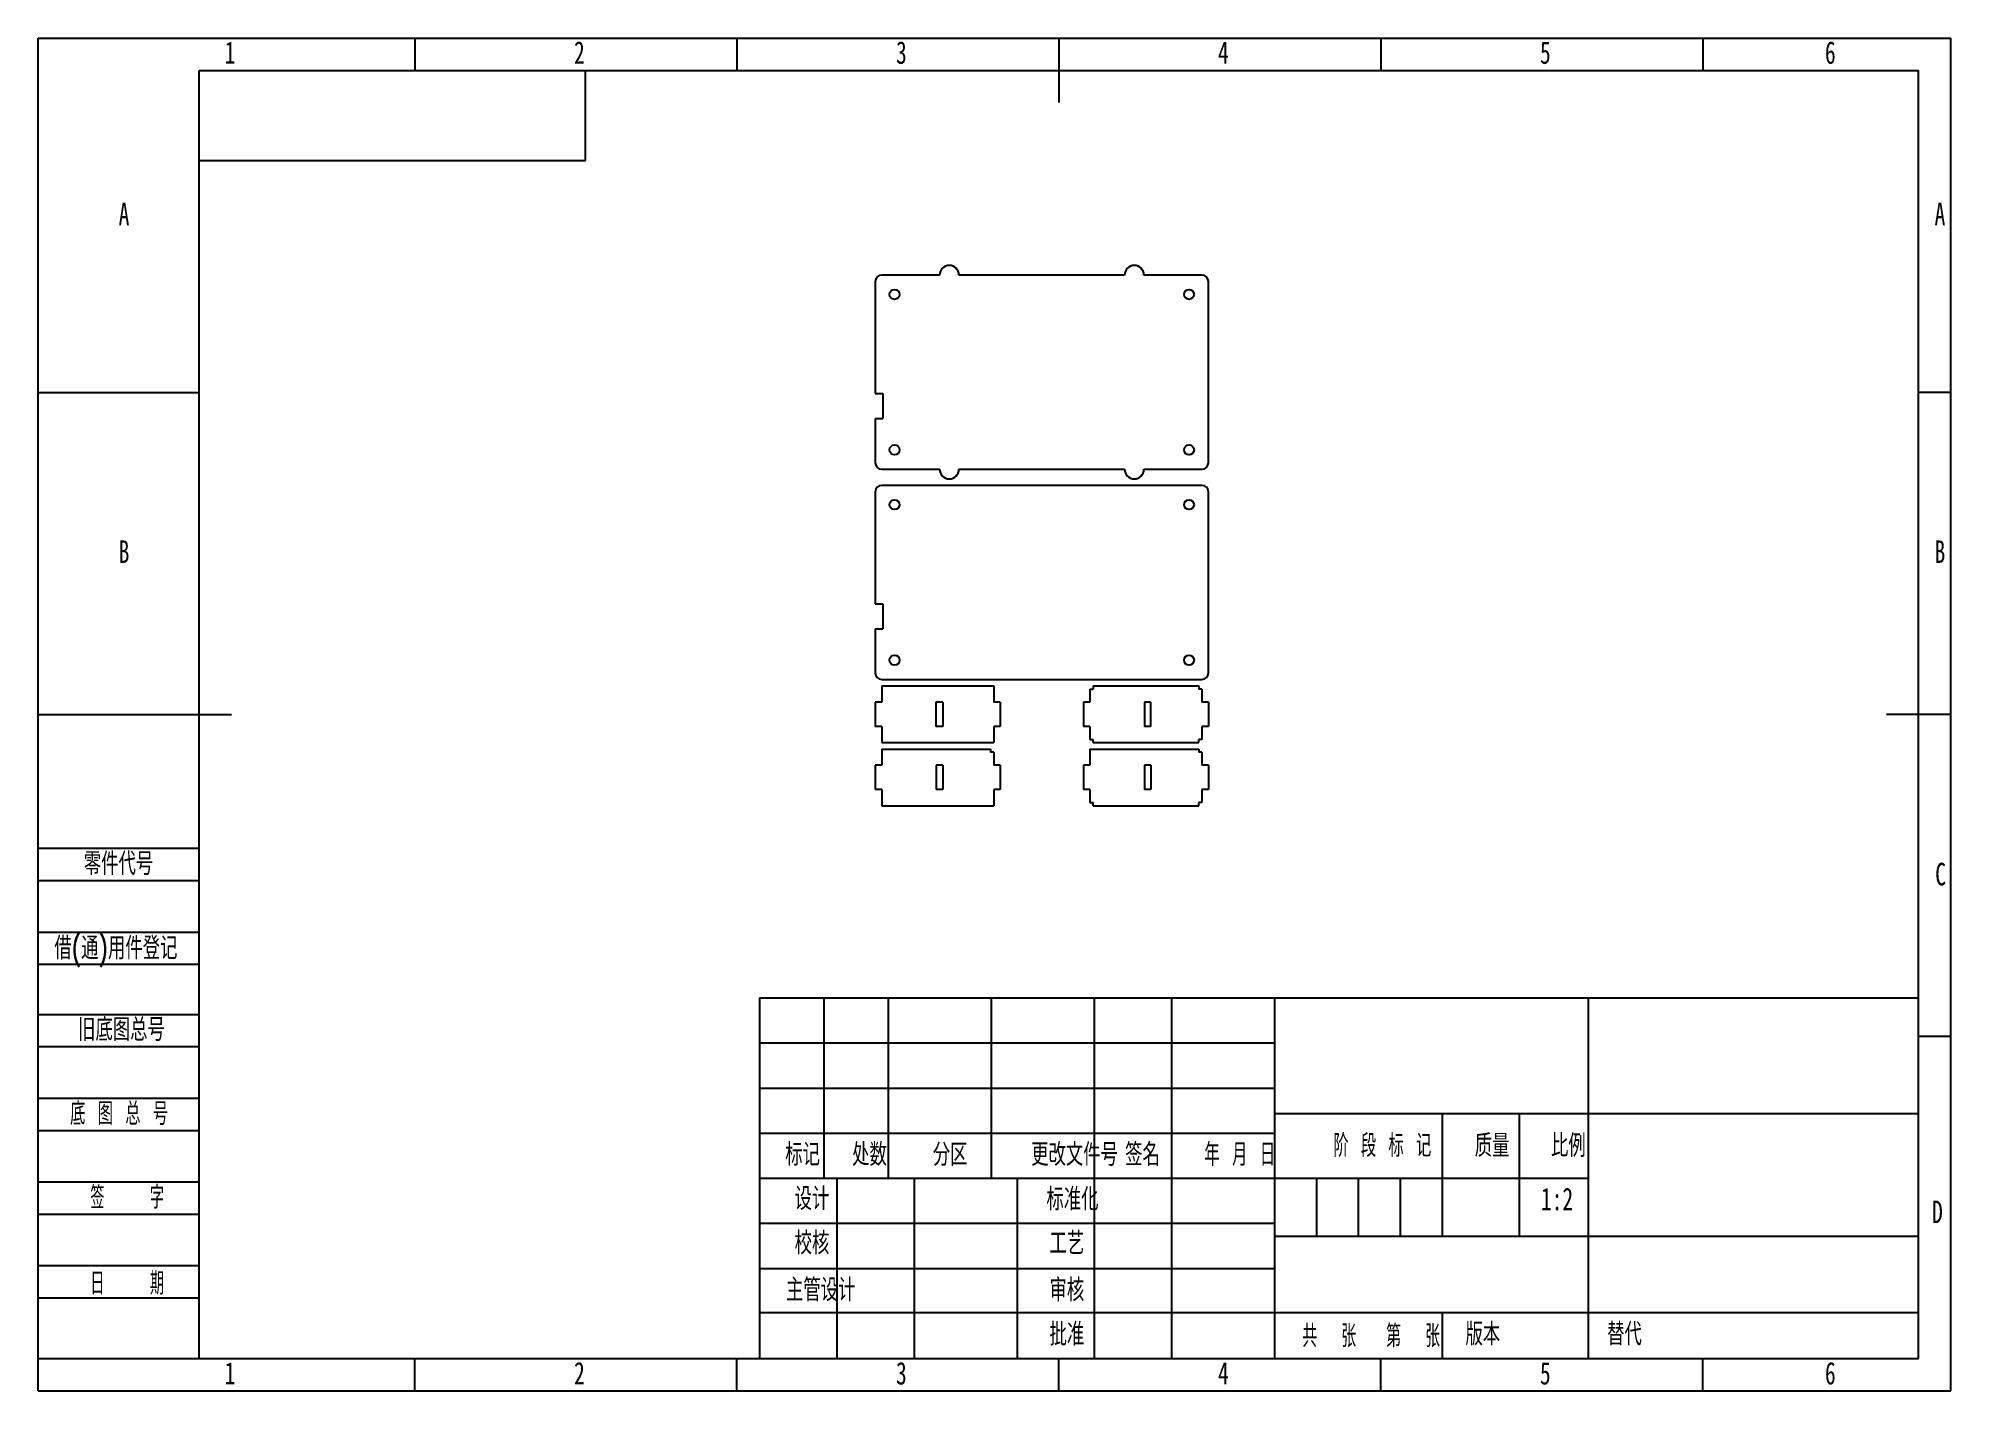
# Model space of a CAD drawing. Header units: millimetres. Extents: x 0 to 297, y 0 to 210.
import ezdxf

# ---------------------------------------------------------------- set-up
doc = ezdxf.new("R2010")
doc.units = ezdxf.units.MM
doc.layers.add('图框', color=7, linetype='Continuous')
doc.layers.add('粗实线层', color=7, linetype='Continuous', lineweight=25)
doc.styles.add('SLDTEXTSTYLE0', font='TXT', dxfattribs={"width": 0.7, "bigfont": 'bigfont'})
doc.styles.add('SLDTEXTSTYLE1', font='TXT', dxfattribs={"width": 0.6, "bigfont": 'bigfont'})
doc.styles.add('SLDTEXTSTYLE2', font='TXT', dxfattribs={"width": 0.614286, "bigfont": 'bigfont'})
doc.styles.add('SLDTEXTSTYLE3', font='TXT', dxfattribs={"width": 0.62, "bigfont": 'bigfont'})
doc.styles.add('SLDTEXTSTYLE4', font='TXT', dxfattribs={"width": 0.566667, "bigfont": 'bigfont'})
doc.styles.add('SLDTEXTSTYLE5', font='TXT', dxfattribs={"width": 0.7})

msp = doc.modelspace()

# ---------------------------------------------------------------- linework, layer by layer
at = {"color": 7, "linetype": 'Continuous', "lineweight": 25}
for p, q in [((139.98, 173.23), (130.98, 173.23)), ((168.71, 173.23), (142.98, 173.23)), ((180.71, 173.23), (171.71, 173.23)), ((129.98, 172.23), (129.98, 154.83)), ((181.71, 144.08), (181.71, 172.23)), ((129.98, 154.83), (131.18, 154.83)), ((131.18, 154.83), (131.18, 150.96)), ((129.98, 150.96), (129.98, 144.08)), ((129.98, 150.96), (131.18, 150.96)), ((130.98, 143.08), (139.98, 143.08)), ((142.98, 143.08), (168.71, 143.08)), ((171.71, 143.08), (180.71, 143.08)), ((180.71, 140.58), (130.98, 140.58)), ((129.98, 139.58), (129.98, 122.16)), ((181.71, 111.44), (181.71, 139.58)), ((129.98, 122.16), (131.18, 122.16)), ((131.18, 122.16), (131.18, 118.31)), ((129.98, 118.31), (129.98, 111.44)), ((129.98, 118.31), (131.18, 118.31)), ((130.98, 110.44), (180.71, 110.44)), ((129.98, 106.94), (129.98, 103.14)), ((130.98, 106.94), (129.98, 106.94)), ((130.98, 109.44), (130.98, 106.94)), ((130.98, 109.44), (148.38, 109.44)), ((140.48, 106.94), (139.38, 106.94)), ((139.38, 106.94), (139.38, 103.14)), ((140.48, 106.94), (140.48, 103.14)), ((148.38, 109.44), (148.38, 106.94)), ((149.38, 106.94), (148.38, 106.94)), ((149.38, 106.94), (149.38, 103.14)), ((162.31, 106.94), (162.31, 103.14)), ((163.31, 106.94), (162.31, 106.94)), ((163.31, 108.94), (163.31, 106.94)), ((163.31, 108.94), (163.81, 108.94)), ((163.81, 109.44), (163.81, 108.94)), ((163.81, 109.44), (180.21, 109.44)), ((172.71, 106.94), (171.81, 106.94)), ((171.81, 106.94), (171.81, 103.14)), ((172.71, 106.94), (172.71, 103.14)), ((180.21, 109.44), (180.21, 108.94)), ((180.71, 108.94), (180.21, 108.94)), ((180.71, 108.94), (180.71, 106.94)), ((181.71, 106.94), (180.71, 106.94)), ((181.71, 106.94), (181.71, 103.14)), ((130.98, 103.14), (129.98, 103.14)), ((130.98, 103.14), (130.98, 100.64)), ((140.48, 103.14), (139.38, 103.14)), ((149.38, 103.14), (148.38, 103.14)), ((148.38, 103.14), (148.38, 100.64)), ((163.31, 103.14), (162.31, 103.14)), ((163.31, 103.14), (163.31, 101.14)), ((163.31, 101.14), (163.81, 101.14)), ((163.81, 100.64), (163.81, 101.14)), ((172.71, 103.14), (171.81, 103.14)), ((180.71, 101.14), (180.21, 101.14)), ((180.21, 100.64), (180.21, 101.14)), ((181.71, 103.14), (180.71, 103.14)), ((180.71, 103.14), (180.71, 101.14)), ((130.98, 100.64), (148.38, 100.64)), ((130.98, 99.64), (147.88, 99.64)), ((130.98, 99.64), (130.98, 97.14)), ((147.88, 99.64), (147.88, 99.14)), ((148.38, 99.14), (147.88, 99.14)), ((148.38, 99.14), (148.38, 97.14)), ((163.31, 99.64), (163.31, 97.14)), ((163.31, 99.64), (180.21, 99.64)), ((163.81, 100.64), (180.21, 100.64)), ((180.21, 99.64), (180.21, 99.14)), ((180.71, 99.14), (180.21, 99.14)), ((180.71, 99.14), (180.71, 97.14)), ((129.98, 97.14), (129.98, 93.34)), ((130.98, 97.14), (129.98, 97.14)), ((140.48, 97.14), (139.43, 97.14)), ((139.43, 97.14), (139.43, 93.34)), ((140.48, 97.14), (140.48, 93.34)), ((149.38, 97.14), (148.38, 97.14)), ((149.38, 97.14), (149.38, 93.34)), ((162.31, 97.14), (162.31, 93.34)), ((163.31, 97.14), (162.31, 97.14)), ((172.76, 97.14), (171.81, 97.14)), ((171.81, 97.14), (171.81, 93.34)), ((172.76, 97.14), (172.76, 93.34)), ((181.71, 97.14), (180.71, 97.14)), ((181.71, 97.14), (181.71, 93.34)), ((130.98, 93.34), (129.98, 93.34)), ((130.98, 93.34), (130.98, 90.84)), ((140.48, 93.34), (139.43, 93.34)), ((149.38, 93.34), (148.38, 93.34)), ((148.38, 93.34), (148.38, 90.84)), ((163.31, 93.34), (162.31, 93.34)), ((163.31, 93.34), (163.31, 91.34)), ((172.76, 93.34), (171.81, 93.34)), ((181.71, 93.34), (180.71, 93.34)), ((180.71, 93.34), (180.71, 91.34)), ((130.98, 90.84), (148.38, 90.84)), ((163.31, 91.34), (163.81, 91.34)), ((163.81, 90.84), (163.81, 91.34)), ((163.81, 90.84), (180.21, 90.84)), ((180.71, 91.34), (180.21, 91.34)), ((180.21, 90.84), (180.21, 91.34))]:
    msp.add_line(p, q, dxfattribs=at)
for centre in [(132.98, 170.23), (178.71, 170.23), (132.98, 146.08), (178.71, 146.08), (132.98, 137.58), (178.71, 137.58), (132.98, 113.44), (178.71, 113.44)]:
    msp.add_circle(centre, 0.775, dxfattribs=at)
for centre, radius, start, end in [((130.98, 172.23), 1, 90, 180), ((141.48, 173.23), 1.5, 0, 180), ((170.21, 173.23), 1.5, 360, 180), ((180.71, 172.23), 1, 0, 90), ((130.98, 144.08), 1, 180, 270), ((141.48, 143.08), 1.5, 180, 0), ((170.21, 143.08), 1.5, 180, 0), ((180.71, 144.08), 1, 270, 0), ((130.98, 139.58), 1, 90, 180), ((180.71, 139.58), 1, 0, 90), ((130.98, 111.44), 1, 180, 270), ((180.71, 111.44), 1, 270, 0)]:
    msp.add_arc(centre, radius, start, end, dxfattribs=at)
at = {"layer": '图框'}
for p, q in [((0, 0), (0, 210)), ((0, 210), (297, 210)), ((58.5, 210), (58.5, 205)), ((108.5, 210), (108.5, 205)), ((208.5, 210), (208.5, 205)), ((258.5, 210), (258.5, 205)), ((297, 0), (297, 210)), ((0, 155), (25, 155)), ((297, 155), (292, 155)), ((0, 84.22), (25, 84.22)), ((0, 79.22), (25, 79.22)), ((0, 71.22), (25, 71.22)), ((0, 66.22), (25, 66.22)), ((0, 58.43), (25, 58.43)), ((112, 54), (192, 54)), ((297, 55), (292, 55)), ((0, 53.43), (25, 53.43)), ((0, 45.43), (25, 45.43)), ((112, 47), (192, 47)), ((0, 40.43), (25, 40.43)), ((198.5, 33), (198.5, 24)), ((205, 33), (205, 24)), ((211.5, 33), (211.5, 24)), ((0, 32.43), (25, 32.43)), ((0, 27.43), (25, 27.43)), ((0, 19.43), (25, 19.43)), ((0, 14.43), (25, 14.43)), ((0, 5), (25, 5)), ((58.5, 0), (58.5, 5)), ((108.5, 0), (108.5, 5)), ((208.5, 0), (208.5, 5)), ((258.5, 0), (258.5, 5)), ((0, 0), (297, 0))]:
    msp.add_line(p, q, dxfattribs=at)
at = {"layer": '图框', "lineweight": 25}
for p, q in [((158.5, 210), (158.5, 200)), ((0, 105), (30, 105)), ((297, 105), (287, 105)), ((112, 61), (112, 5)), ((112, 61), (292, 61)), ((122, 61), (122, 33)), ((132, 61), (132, 33)), ((148, 61), (148, 33)), ((164, 61), (164, 5)), ((176, 61), (176, 5)), ((191.97, 61.05), (192, 5)), ((240.69, 61), (240.69, 5)), ((191.98, 43.05), (291.98, 43.05)), ((218, 43.07), (218, 24.07)), ((230, 43), (230, 24)), ((112, 40), (192, 40)), ((112, 33), (192, 33)), ((124, 33), (124, 5)), ((136, 33), (136, 5)), ((152, 33), (152, 5)), ((192.02, 33), (240.69, 33)), ((112, 26), (192, 26)), ((192, 24), (292, 24)), ((112, 19), (192, 19)), ((112, 12.17), (192, 12.17)), ((192, 12.17), (292, 12.17)), ((218, 12.17), (218, 5)), ((25, 5), (292, 5)), ((158.5, 0), (158.5, 5))]:
    msp.add_line(p, q, dxfattribs=at)
at = {"layer": '图框', "linetype": 'Continuous', "lineweight": 25}
for p, q in [((25, 5), (25, 205)), ((25, 205), (292, 205)), ((292, 5), (292, 205))]:
    msp.add_line(p, q, dxfattribs=at)
at = {"layer": '粗实线层'}
for p, q in [((85, 191), (85, 205)), ((25, 191), (85, 191))]:
    msp.add_line(p, q, dxfattribs=at)

# ---------------------------------------------------------------- texts
at = {"layer": '图框', "char_height": 3.5}
for s, insert, attachment_point, style in [('1', (29.79, 209.53), 2, 'SLDTEXTSTYLE5'), ('2', (84.04, 209.53), 2, 'SLDTEXTSTYLE5'), ('3', (134.04, 209.53), 2, 'SLDTEXTSTYLE5'), ('4', (184.04, 209.53), 2, 'SLDTEXTSTYLE5'), ('5', (234.04, 209.53), 2, 'SLDTEXTSTYLE5'), ('6', (278.3, 209.53), 2, 'SLDTEXTSTYLE5'), ('A', (13.32, 184.47), 2, 'SLDTEXTSTYLE5'), ('A', (295.32, 184.47), 2, 'SLDTEXTSTYLE5'), ('B', (13.32, 132.03), 2, 'SLDTEXTSTYLE5'), ('B', (295.32, 132.03), 2, 'SLDTEXTSTYLE5'), ('零件代号', (7.08, 83.58), 1, 'SLDTEXTSTYLE0'), ('C', (295.43, 81.97), 2, 'SLDTEXTSTYLE5'), ('借(通)用件登记', (2.5, 70.47), 1, 'SLDTEXTSTYLE0'), ('旧底图总号', (6.19, 57.82), 1, 'SLDTEXTSTYLE0'), ('底 图 总 号', (4.95, 44.77), 1, 'SLDTEXTSTYLE2'), ('标记', (118.7, 38.42), 2, 'SLDTEXTSTYLE0'), ('处数', (129.09, 38.42), 2, 'SLDTEXTSTYLE0'), ('分区', (141.61, 38.42), 2, 'SLDTEXTSTYLE0'), ('更改文件号', (160.94, 38.42), 2, 'SLDTEXTSTYLE0'), ('签名', (171.48, 38.42), 2, 'SLDTEXTSTYLE0'), ('年 月 日', (186.59, 38.42), 2, 'SLDTEXTSTYLE3'), ('阶 段 标 记', (208.72, 39.81), 2, 'SLDTEXTSTYLE2'), ('质量', (225.77, 39.81), 2, 'SLDTEXTSTYLE0'), ('比例', (237.62, 39.81), 2, 'SLDTEXTSTYLE0'), ('签    字', (13.81, 31.76), 2, 'SLDTEXTSTYLE4'), ('设计', (120.15, 31.56), 2, 'SLDTEXTSTYLE0'), ('标准化', (160.61, 31.49), 2, 'SLDTEXTSTYLE0'), ('1:2', (235.86, 31.52), 2, 'SLDTEXTSTYLE5'), ('D', (294.93, 29.53), 2, 'SLDTEXTSTYLE5'), ('校核', (120.15, 24.68), 2, 'SLDTEXTSTYLE0'), ('工艺', (159.74, 24.64), 2, 'SLDTEXTSTYLE0'), ('日    期', (13.81, 18.41), 2, 'SLDTEXTSTYLE4'), ('主管设计', (121.51, 17.4), 2, 'SLDTEXTSTYLE0'), ('审核', (159.74, 17.4), 2, 'SLDTEXTSTYLE0'), ('批准', (159.74, 10.52), 2, 'SLDTEXTSTYLE0'), ('共  张', (200.48, 10.26), 2, 'SLDTEXTSTYLE1'), ('第  张', (213.51, 10.26), 2, 'SLDTEXTSTYLE1'), ('版本', (224.34, 10.53), 2, 'SLDTEXTSTYLE0'), ('替代', (243.64, 10.53), 1, 'SLDTEXTSTYLE0'), ('1', (29.79, 4.47), 2, 'SLDTEXTSTYLE5'), ('2', (84.04, 4.47), 2, 'SLDTEXTSTYLE5'), ('3', (134.04, 4.47), 2, 'SLDTEXTSTYLE5'), ('4', (184.04, 4.47), 2, 'SLDTEXTSTYLE5'), ('5', (234.04, 4.47), 2, 'SLDTEXTSTYLE5'), ('6', (278.3, 4.47), 2, 'SLDTEXTSTYLE5')]:
    msp.add_mtext(s, dxfattribs=dict(at, insert=insert, attachment_point=attachment_point, style=style))

doc.saveas('drawing.dxf')
